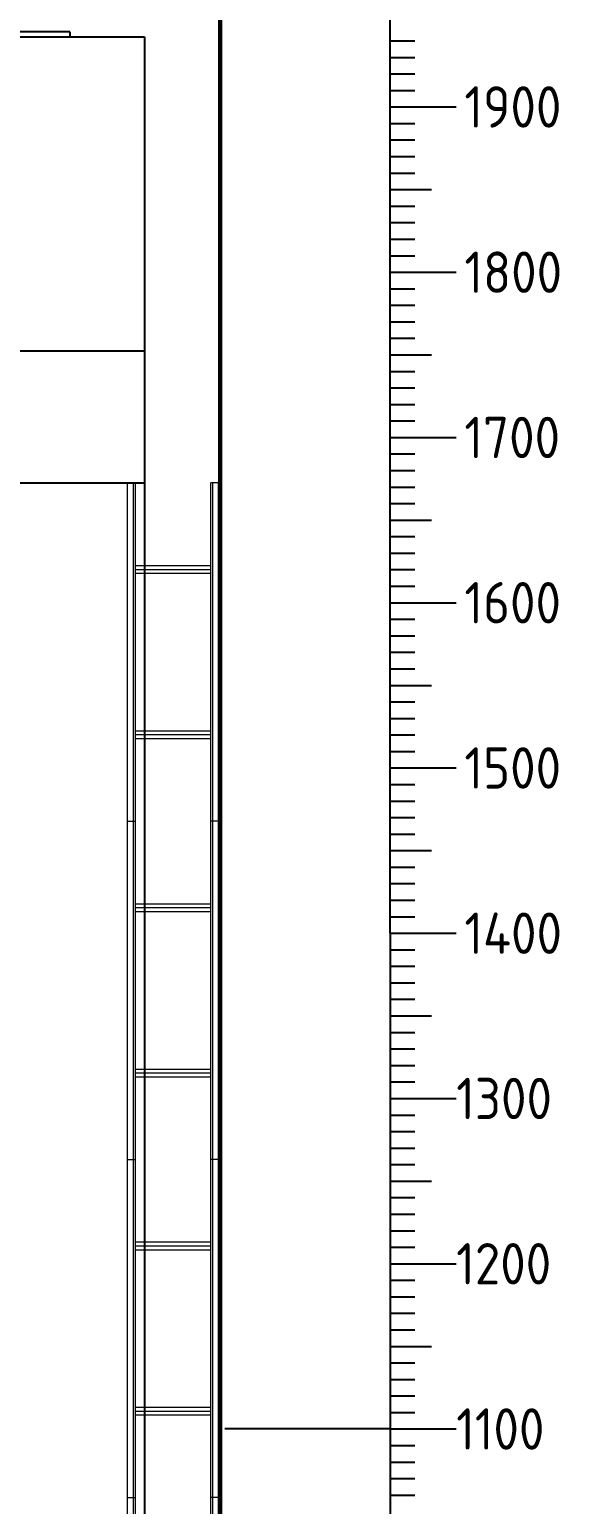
# Model space of a CAD drawing. Header units: millimetres. Extents: x 0 to 69574, y -5 to 41746.
# Drawn here: x 33067 to 33387, y 11821 to 12714 of the extents above; entities that cross this region are included whole.
import ezdxf
from ezdxf.enums import TextEntityAlignment as Align

# ---------------------------------------------------------------- set-up
doc = ezdxf.new("R2010")
doc.units = ezdxf.units.MM
doc.layers.add('! NO PLOT !', color=7, linetype='Continuous', true_color=0xff75dd, plot=False)
doc.layers.add('000-PI-Oprema', color=30, linetype='Continuous', lineweight=5)
doc.layers.add('000-PI-ORMAR', color=2, linetype='Continuous')
doc.layers.add('002-PI-Kabelska kanalica', color=150, linetype='Continuous')
doc.styles.add('PI0', font='isocpeur.ttf', dxfattribs={"width": 0.9})

# ---------------------------------------------------------------- blocks, each defined once
blk = doc.blocks.new('*U1218')
at = {"layer": '002-PI-Kabelska kanalica'}
for p, q in [((-20, 1388), (60, 1388)), ((-20, -100), (-20, 1388)), ((60, -100), (60, 1388))]:
    blk.add_line(p, q, dxfattribs=at)
blk = doc.blocks.new('*U1216')
at = {"layer": '000-PI-Oprema', "ltscale": 0.25}
for p, q in [((-5, 1408.11), (-5, 1612.78)), ((-5, 1612.78), (-0.33, 1612.78)), ((-1.5, 1408.11), (-1.5, 1612.78)), ((-0.33, 1408.11), (-0.33, 1612.78)), ((45.33, 1408.11), (45.33, 1612.78)), ((50, 1612.78), (45.33, 1612.78)), ((46.5, 1408.11), (46.5, 1612.78)), ((50, 1408.11), (50, 1612.78)), ((-0.33, 1562.78), (45.33, 1562.78)), ((-0.33, 1560.45), (45.33, 1560.45)), ((-0.33, 1462.78), (45.33, 1462.78)), ((-0.33, 1460.45), (45.33, 1460.45)), ((-5, 1408.11), (-0.33, 1408.11)), ((-5, 1408.11), (-0.33, 1408.11)), ((-5, 1203.44), (-5, 1408.11)), ((-1.5, 1408.11), (-1.5, 1408.11)), ((-1.5, 1203.44), (-1.5, 1408.11)), ((-0.33, 1203.44), (-0.33, 1408.11)), ((50, 1408.11), (45.33, 1408.11)), ((50, 1408.11), (45.33, 1408.11)), ((45.33, 1203.44), (45.33, 1408.11)), ((46.5, 1203.44), (46.5, 1408.11)), ((50, 1203.44), (50, 1408.11)), ((-0.33, 1358.11), (45.33, 1358.11)), ((-0.33, 1355.78), (45.33, 1355.78)), ((-0.33, 1258.11), (45.33, 1258.11)), ((-0.33, 1255.78), (45.33, 1255.78)), ((-5, 1203.44), (-0.33, 1203.44)), ((-5, 1203.44), (-0.33, 1203.44)), ((-5, 998.77), (-5, 1203.44)), ((-1.5, 1203.44), (-1.5, 1203.44)), ((-1.5, 998.77), (-1.5, 1203.44)), ((-0.33, 998.77), (-0.33, 1203.44)), ((50, 1203.44), (45.33, 1203.44)), ((50, 1203.44), (45.33, 1203.44)), ((45.33, 998.77), (45.33, 1203.44)), ((46.5, 998.77), (46.5, 1203.44)), ((50, 998.77), (50, 1203.44)), ((-0.33, 1153.44), (45.33, 1153.44)), ((-0.33, 1151.11), (45.33, 1151.11)), ((-0.33, 1053.44), (45.33, 1053.44)), ((-0.33, 1051.11), (45.33, 1051.11)), ((-5, 998.77), (-0.33, 998.77)), ((-5, 998.77), (-0.33, 998.77)), ((-5, 794.1), (-5, 998.77)), ((-1.5, 998.77), (-1.5, 998.77)), ((-1.5, 794.1), (-1.5, 998.77)), ((-0.33, 794.1), (-0.33, 998.77)), ((50, 998.77), (45.33, 998.77)), ((50, 998.77), (45.33, 998.77)), ((45.33, 794.1), (45.33, 998.77)), ((46.5, 794.1), (46.5, 998.77)), ((50, 794.1), (50, 998.77))]:
    blk.add_line(p, q, dxfattribs=at)
for points in [[(-0.33, 1558.11), (45.33, 1558.11)], [(-0.33, 1458.11), (45.33, 1458.11)], [(-0.33, 1353.44), (45.33, 1353.44)], [(-0.33, 1253.44), (45.33, 1253.44)], [(-0.33, 1148.77), (45.33, 1148.77)], [(-0.33, 1048.77), (45.33, 1048.77)]]:
    blk.add_lwpolyline(points, dxfattribs=at)
blk = doc.blocks.new('skala_2300')
for p, q in [((0, 1400), (0, 2300)), ((0, 1940), (15, 1940)), ((0, 1930), (15, 1930)), ((0, 1920), (15, 1920)), ((0, 1910), (15, 1910)), ((0, 1900), (40, 1900)), ((0, 1890), (15, 1890)), ((0, 1880), (15, 1880)), ((0, 1870), (15, 1870)), ((0, 1860), (15, 1860)), ((0, 1850), (25, 1850)), ((0, 1840), (15, 1840)), ((0, 1830), (15, 1830)), ((0, 1820), (15, 1820)), ((0, 1810), (15, 1810)), ((0, 1800), (40, 1800)), ((0, 1790), (15, 1790)), ((0, 1780), (15, 1780)), ((0, 1770), (15, 1770)), ((0, 1760), (15, 1760)), ((0, 1750), (25, 1750)), ((0, 1740), (15, 1740)), ((0, 1730), (15, 1730)), ((0, 1720), (15, 1720)), ((0, 1710), (15, 1710)), ((0, 1700), (40, 1700)), ((0, 1690), (15, 1690)), ((0, 1680), (15, 1680)), ((0, 1670), (15, 1670)), ((0, 1660), (15, 1660)), ((0, 1650), (25, 1650)), ((0, 1640), (15, 1640)), ((0, 1630), (15, 1630)), ((0, 1620), (15, 1620)), ((0, 1610), (15, 1610)), ((0, 1600), (40, 1600)), ((0, 1590), (15, 1590)), ((0, 1580), (15, 1580)), ((0, 1570), (15, 1570)), ((0, 1560), (15, 1560)), ((0, 1550), (25, 1550)), ((0, 1540), (15, 1540)), ((0, 1530), (15, 1530)), ((0, 1520), (15, 1520)), ((0, 1510), (15, 1510)), ((0, 1500), (40, 1500)), ((0, 1490), (15, 1490)), ((0, 1480), (15, 1480)), ((0, 1470), (15, 1470)), ((0, 1460), (15, 1460)), ((0, 1450), (25, 1450)), ((0, 1440), (15, 1440)), ((0, 1430), (15, 1430)), ((0, 1420), (15, 1420)), ((0, 1410), (15, 1410)), ((0, 1400), (40, 1400)), ((0, 1400), (0, 540)), ((0, 1400), (40, 1400)), ((0, 1390), (15, 1390)), ((0, 1380), (15, 1380)), ((0, 1370), (15, 1370)), ((0, 1360), (15, 1360)), ((0, 1350), (25, 1350)), ((0, 1340), (15, 1340)), ((0, 1330), (15, 1330)), ((0, 1320), (15, 1320)), ((0, 1310), (15, 1310)), ((0, 1300), (40, 1300)), ((0, 1290), (15, 1290)), ((0, 1280), (15, 1280)), ((0, 1270), (15, 1270)), ((0, 1260), (15, 1260)), ((0, 1250), (25, 1250)), ((0, 1240), (15, 1240)), ((0, 1230), (15, 1230)), ((0, 1220), (15, 1220)), ((0, 1210), (15, 1210)), ((0, 1200), (40, 1200)), ((0, 1200), (40, 1200)), ((0, 1200), (40, 1200)), ((0, 1190), (15, 1190)), ((0, 1180), (15, 1180)), ((0, 1170), (15, 1170)), ((0, 1160), (15, 1160)), ((0, 1150), (25, 1150)), ((0, 1140), (15, 1140)), ((0, 1130), (15, 1130)), ((0, 1120), (15, 1120)), ((0, 1110), (15, 1110)), ((0, 1100), (40, 1100)), ((0, 1090), (15, 1090)), ((0, 1080), (15, 1080)), ((0, 1070), (15, 1070)), ((0, 1060), (15, 1060))]:
    blk.add_line(p, q)
at = {"style": 'PI0', "width": 0.9}
for s, p in [('1900', (44.97, 1900)), ('1800', (44.97, 1800)), ('1700', (44.97, 1700)), ('1600', (44.97, 1600)), ('1500', (44.97, 1500)), ('1400', (44.97, 1400)), ('1300', (40, 1300)), ('1200', (40, 1200)), ('1100', (40, 1100))]:
    blk.add_text(s, height=25, dxfattribs=at).set_placement(p, align=Align.MIDDLE_LEFT)

msp = doc.modelspace()

# ---------------------------------------------------------------- linework, layer by layer
at = {"layer": '! NO PLOT !', "ltscale": 0.25}
msp.add_line((33184.636, 11867.154), (33284.636, 11867.154), dxfattribs=at)
at = {"layer": '000-PI-ORMAR'}
for p, q in [((33181.052, 12761.404), (33181.052, 10776.904)), ((33182.552, 12761.404), (33182.552, 10776.904)), ((33182.564, 10776.904), (33182.564, 12761.404)), ((33091.052, 12712.404), (32880.052, 12712.404)), ((33091.052, 12712.404), (33091.052, 12709.404)), ((32837.052, 12709.404), (33136.052, 12709.404)), ((33136.052, 12709.404), (33136.052, 10819.404))]:
    msp.add_line(p, q, dxfattribs=at)

# ---------------------------------------------------------------- block references
msp.add_blockref('skala_2300', (33284.636, 10766.904))
at = {"rotation": 270}
msp.add_blockref('*U1218', (31748.138, 12499.404), dxfattribs=at)
at = {"layer": '000-PI-Oprema'}
msp.add_blockref('*U1216', (33130.965, 10826.623), dxfattribs=at)

doc.saveas('drawing.dxf')
